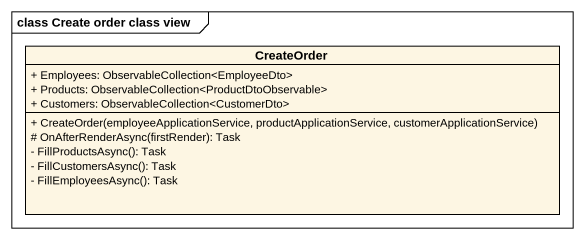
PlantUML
@startuml
mainframe class Create order class view
hide circle
hide empty members
skinparam classAttributeIconSize 0
class CreateOrder {
  + Employees: ObservableCollection<EmployeeDto>
  + Products: ObservableCollection<ProductDtoObservable>
  + Customers: ObservableCollection<CustomerDto>
  + CreateOrder(employeeApplicationService, productApplicationService, customerApplicationService)
  # OnAfterRenderAsync(firstRender): Task
  - FillProductsAsync(): Task
  - FillCustomersAsync(): Task
  - FillEmployeesAsync(): Task
}
@enduml
